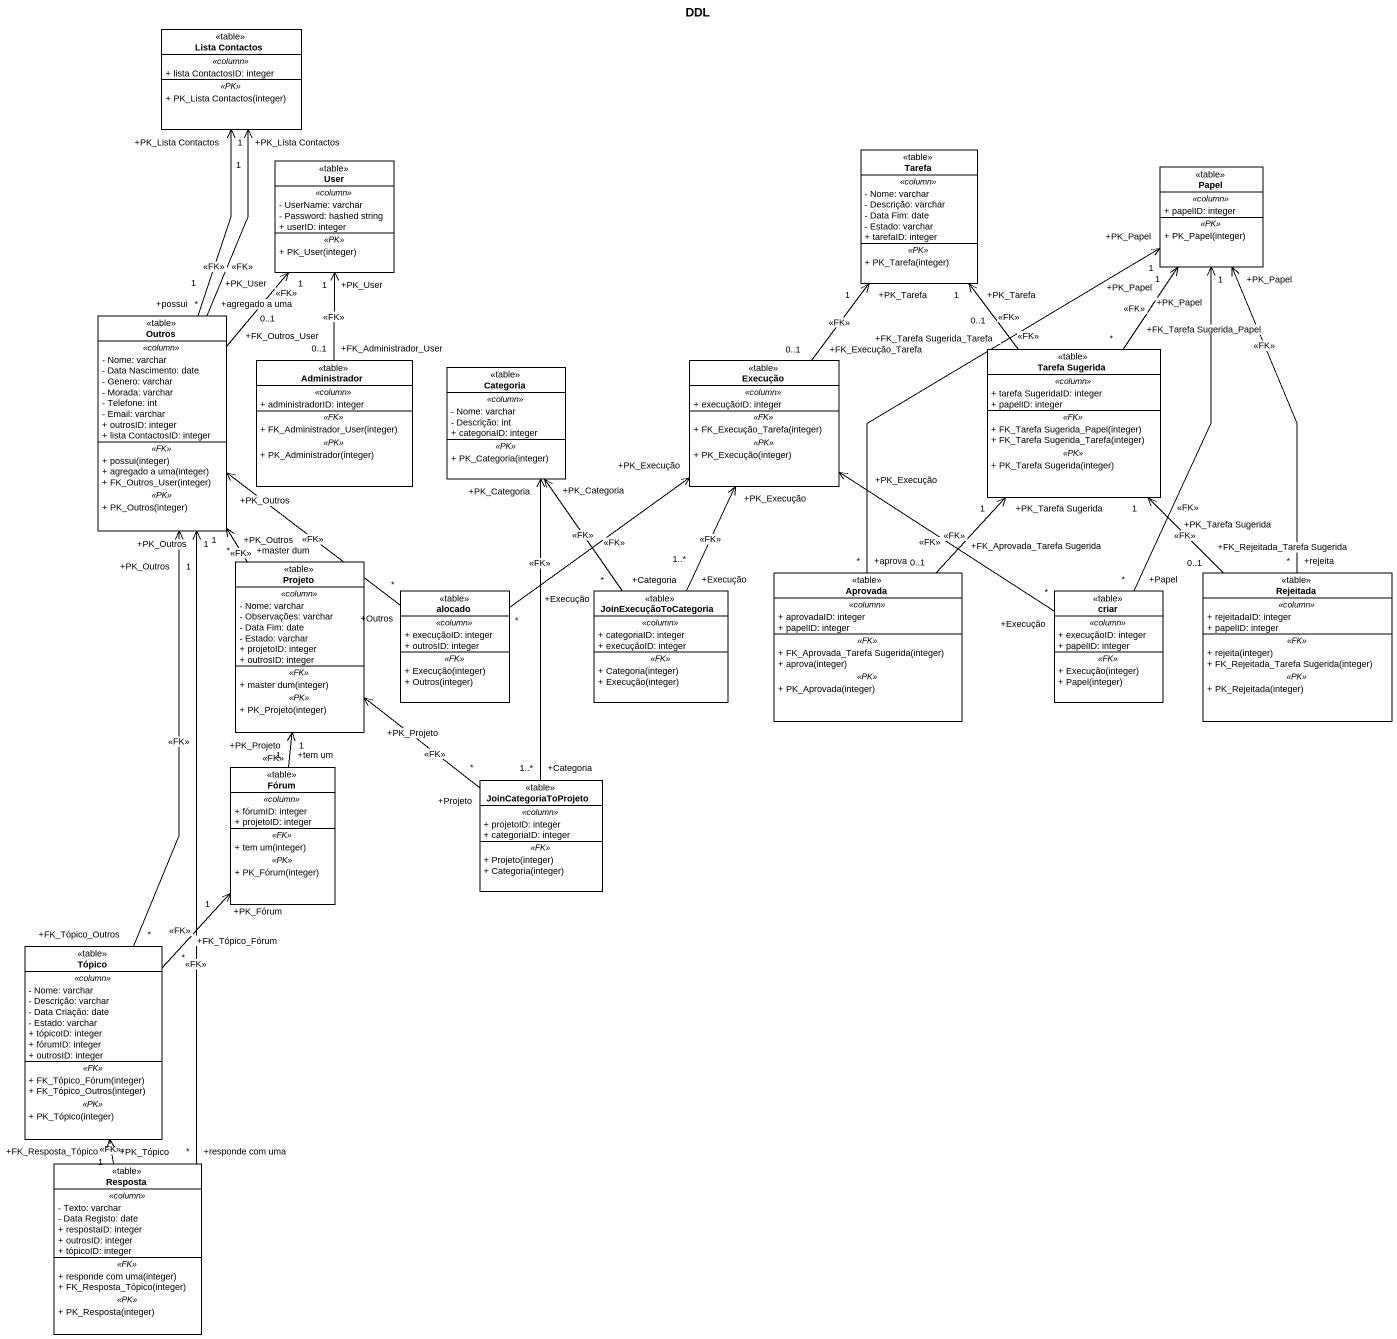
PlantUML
@startuml
title DDL
hide circle
hide empty members
skinparam classAttributeIconSize 0
class "Lista Contactos" as Lista_Contactos <<table>> {
  .. <<column>> ..
  + lista ContactosID: integer
  .. <<PK>> ..
  + PK_Lista Contactos(integer)
}
class User <<table>> {
  .. <<column>> ..
  - UserName: varchar
  - Password: hashed string
  + userID: integer
  .. <<PK>> ..
  + PK_User(integer)
}
class Tarefa <<table>> {
  .. <<column>> ..
  - Nome: varchar
  - Descrição: varchar
  - Data Fim: date
  - Estado: varchar
  + tarefaID: integer
  .. <<PK>> ..
  + PK_Tarefa(integer)
}
class Papel <<table>> {
  .. <<column>> ..
  + papelID: integer
  .. <<PK>> ..
  + PK_Papel(integer)
}
class Outros <<table>> {
  .. <<column>> ..
  - Nome: varchar
  - Data Nascimento: date
  - Genero: varchar
  - Morada: varchar
  - Telefone: int
  - Email: varchar
  + outrosID: integer
  + lista ContactosID: integer
  .. <<FK>> ..
  + possui(integer)
  + agregado a uma(integer)
  + FK_Outros_User(integer)
  .. <<PK>> ..
  + PK_Outros(integer)
}
class Administrador <<table>> {
  .. <<column>> ..
  + administradorID: integer
  .. <<FK>> ..
  + FK_Administrador_User(integer)
  .. <<PK>> ..
  + PK_Administrador(integer)
}
class Categoria <<table>> {
  .. <<column>> ..
  - Nome: varchar
  - Descrição: int
  + categoriaID: integer
  .. <<PK>> ..
  + PK_Categoria(integer)
}
class Execução <<table>> {
  .. <<column>> ..
  + execuçãoID: integer
  .. <<FK>> ..
  + FK_Execução_Tarefa(integer)
  .. <<PK>> ..
  + PK_Execução(integer)
}
class "Tarefa Sugerida" as Tarefa_Sugerida <<table>> {
  .. <<column>> ..
  + tarefa SugeridaID: integer
  + papelID: integer
  .. <<FK>> ..
  + FK_Tarefa Sugerida_Papel(integer)
  + FK_Tarefa Sugerida_Tarefa(integer)
  .. <<PK>> ..
  + PK_Tarefa Sugerida(integer)
}
class Projeto <<table>> {
  .. <<column>> ..
  - Nome: varchar
  - Observações: varchar
  - Data Fim: date
  - Estado: varchar
  + projetoID: integer
  + outrosID: integer
  .. <<FK>> ..
  + master dum(integer)
  .. <<PK>> ..
  + PK_Projeto(integer)
}
class alocado <<table>> {
  .. <<column>> ..
  + execuçãoID: integer
  + outrosID: integer
  .. <<FK>> ..
  + Execução(integer)
  + Outros(integer)
}
class JoinExecuçãoToCategoria <<table>> {
  .. <<column>> ..
  + categoriaID: integer
  + execuçãoID: integer
  .. <<FK>> ..
  + Categoria(integer)
  + Execução(integer)
}
class Aprovada <<table>> {
  .. <<column>> ..
  + aprovadaID: integer
  + papelID: integer
  .. <<FK>> ..
  + FK_Aprovada_Tarefa Sugerida(integer)
  + aprova(integer)
  .. <<PK>> ..
  + PK_Aprovada(integer)
}
class criar <<table>> {
  .. <<column>> ..
  + execuçãoID: integer
  + papelID: integer
  .. <<FK>> ..
  + Execução(integer)
  + Papel(integer)
}
class Rejeitada <<table>> {
  .. <<column>> ..
  + rejeitadaID: integer
  + papelID: integer
  .. <<FK>> ..
  + rejeita(integer)
  + FK_Rejeitada_Tarefa Sugerida(integer)
  .. <<PK>> ..
  + PK_Rejeitada(integer)
}
class Fórum <<table>> {
  .. <<column>> ..
  + fórumID: integer
  + projetoID: integer
  .. <<FK>> ..
  + tem um(integer)
  .. <<PK>> ..
  + PK_Fórum(integer)
}
class JoinCategoriaToProjeto <<table>> {
  .. <<column>> ..
  + projetoID: integer
  + categoriaID: integer
  .. <<FK>> ..
  + Projeto(integer)
  + Categoria(integer)
}
class Tópico <<table>> {
  .. <<column>> ..
  - Nome: varchar
  - Descrição: varchar
  - Data Criação: date
  - Estado: varchar
  + tópicoID: integer
  + fórumID: integer
  + outrosID: integer
  .. <<FK>> ..
  + FK_Tópico_Fórum(integer)
  + FK_Tópico_Outros(integer)
  .. <<PK>> ..
  + PK_Tópico(integer)
}
class Resposta <<table>> {
  .. <<column>> ..
  - Texto: varchar
  - Data Registo: date
  + respostaID: integer
  + outrosID: integer
  + tópicoID: integer
  .. <<FK>> ..
  + responde com uma(integer)
  + FK_Resposta_Tópico(integer)
  .. <<PK>> ..
  + PK_Resposta(integer)
}
Outros "+possui\n1" -up-> "+PK_Lista Contactos\n1" Lista_Contactos : <<FK>>
Outros "+agregado a uma\n*" -up-> "+PK_Lista Contactos\n1" Lista_Contactos : <<FK>>
Outros "+FK_Outros_User\n0..1" -up-> "+PK_User\n1" User : <<FK>>
Administrador "+FK_Administrador_User\n0..1" -up-> "+PK_User\n1" User : <<FK>>
Execução "+FK_Execução_Tarefa\n0..1" -up-> "+PK_Tarefa\n1" Tarefa : <<FK>>
Tarefa_Sugerida "+FK_Tarefa Sugerida_Tarefa\n0..1" -up-> "+PK_Tarefa\n1" Tarefa : <<FK>>
Tarefa_Sugerida "+FK_Tarefa Sugerida_Papel\n*" -up-> "+PK_Papel\n1" Papel : <<FK>>
Projeto "+master dum\n*" -up-> "+PK_Outros\n1" Outros : <<FK>>
alocado "+Outros\n*" -up-> "+PK_Outros" Outros : <<FK>>
alocado "+Execução\n*" -up-> "+PK_Execução" Execução : <<FK>>
JoinExecuçãoToCategoria "+Categoria\n*" -up-> "+PK_Categoria" Categoria : <<FK>>
JoinExecuçãoToCategoria "+Execução\n1..*" -up-> "+PK_Execução" Execução : <<FK>>
Aprovada "+aprova\n*" -up-> "+PK_Papel\n1" Papel : <<FK>>
Aprovada "+FK_Aprovada_Tarefa Sugerida\n0..1" -up-> "+PK_Tarefa Sugerida\n1" Tarefa_Sugerida : <<FK>>
criar "+Papel\n*" -up-> "+PK_Papel" Papel : <<FK>>
criar "+Execução\n*" -up-> "+PK_Execução" Execução : <<FK>>
Rejeitada "+rejeita\n*" -up-> "+PK_Papel\n1" Papel : <<FK>>
Rejeitada "+FK_Rejeitada_Tarefa Sugerida\n0..1" -up-> "+PK_Tarefa Sugerida\n1" Tarefa_Sugerida : <<FK>>
Fórum "+tem um\n1" -up-> "+PK_Projeto\n1" Projeto : <<FK>>
JoinCategoriaToProjeto "+Categoria\n1..*" -up-> "+PK_Categoria" Categoria : <<FK>>
JoinCategoriaToProjeto "+Projeto\n*" -up-> "+PK_Projeto" Projeto : <<FK>>
Tópico "+FK_Tópico_Outros\n*" -up-> "+PK_Outros\n1" Outros : <<FK>>
Tópico "+FK_Tópico_Fórum\n*" -up-> "+PK_Fórum\n1" Fórum : <<FK>>
Resposta "+responde com uma\n*" -up-> "+PK_Outros\n1" Outros : <<FK>>
Resposta "+FK_Resposta_Tópico\n*" -up-> "+PK_Tópico\n1" Tópico : <<FK>>
@enduml
